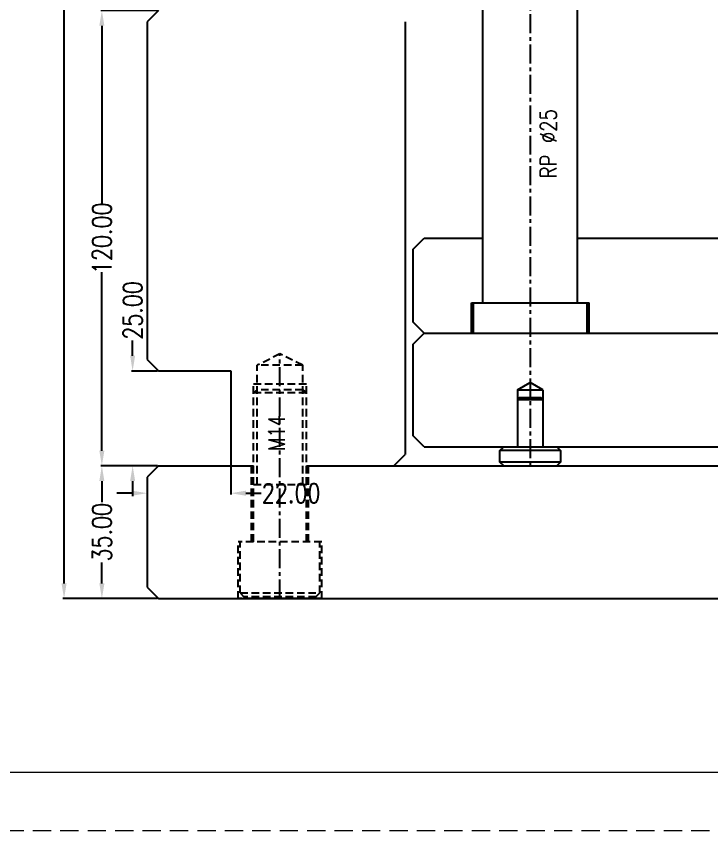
# Model space of a CAD drawing. Header units: millimetres. Extents: x 23075 to 24509, y -21593 to -20579.
# Drawn here: x 23537.6 to 23721, y -21592.8 to -21378.1 of the extents above; entities that cross this region are included whole.
import ezdxf

# ---------------------------------------------------------------- set-up
doc = ezdxf.new("R2010")
doc.units = ezdxf.units.MM
doc.header["$LTSCALE"] = 8
for name, pattern in [('CENTER', [2, 1.25, -0.25, 0.25, -0.25]), ('DASHED', [0.75, 0.5, -0.25]), ('HIDDEN', [0.375, 0.25, -0.125])]:
    doc.linetypes.add(name, pattern=pattern)
doc.layers.get('DEFPOINTS').update_dxf_attribs({"color": 6})
doc.layers.add('dim', color=3, linetype='Continuous', lineweight=15)
doc.layers.add('MBOM-ASSIS-LAYER', color=71, linetype='Continuous', lineweight=9)
doc.layers.add('text', color=7, linetype='Continuous')
doc.styles.get("Standard").update_dxf_attribs({"font": 'txt.shx', "width": 0.8, "bigfont": 'chineset.shx'})
doc.dimstyles.new('ISO-25', dxfattribs={"dimtxt": 5, "dimasz": 4, "dimexe": 0.3, "dimexo": 0.3, "dimtad": 0, "dimzin": 1, "dimdsep": 46, "dimtxsty": 'Standard', "dimcen": 0, "dimclrd": 3, "dimclre": 3, "dimclrt": 3, "dimazin": 0, "dimtfac": 1, "dimtofl": 0, "dimtmove": 0, "dimatfit": 0, "dimfxl": 0, "dimarcsym": 0})

# ---------------------------------------------------------------- blocks, each defined once
blk = doc.blocks.new('*D27577')
at = {"layer": 'DEFPOINTS', "color": 0}
for p in [(23560.19, -21376.62), (23575.16, -21376.62), (23575.16, -21496.62)]:
    blk.add_point(p, dxfattribs=at)
at = {"layer": 'dim', "color": 3, "lineweight": -2}
for p, q in [((23574.86, -21376.62), (23559.89, -21376.62)), ((23560.19, -21380.62), (23560.19, -21427.66)), ((23560.19, -21492.62), (23560.19, -21445.58)), ((23574.86, -21496.62), (23559.89, -21496.62))]:
    blk.add_line(p, q, dxfattribs=at)
at = {"layer": 'dim', "color": 3}
for points in [[(23560.86, -21380.62), (23559.52, -21380.62), (23560.19, -21376.62)], [(23559.52, -21492.62), (23560.86, -21492.62), (23560.19, -21496.62)]]:
    blk.add_solid(points, dxfattribs=at)
at = {"layer": 'dim', "color": 3, "insert": (23560.19, -21436.62), "char_height": 5, "attachment_point": 5, "rotation": 90}
blk.add_mtext('120.00', dxfattribs=at)
blk = doc.blocks.new('*D27578')
at = {"layer": 'DEFPOINTS', "color": 0}
for p in [(23560.19, -21496.62), (23575.16, -21496.62), (23575.16, -21531.62)]:
    blk.add_point(p, dxfattribs=at)
at = {"layer": 'dim', "color": 3, "lineweight": -2}
for p, q in [((23574.86, -21496.62), (23559.89, -21496.62)), ((23560.19, -21500.62), (23560.19, -21506.16)), ((23560.19, -21527.62), (23560.19, -21522.08)), ((23574.86, -21531.62), (23559.89, -21531.62))]:
    blk.add_line(p, q, dxfattribs=at)
at = {"layer": 'dim', "color": 3}
for points in [[(23560.86, -21500.62), (23559.52, -21500.62), (23560.19, -21496.62)], [(23559.52, -21527.62), (23560.86, -21527.62), (23560.19, -21531.62)]]:
    blk.add_solid(points, dxfattribs=at)
at = {"layer": 'dim', "color": 3, "insert": (23560.19, -21514.12), "char_height": 5, "attachment_point": 5, "rotation": 90}
blk.add_mtext('35.00', dxfattribs=at)
blk = doc.blocks.new('*D27579')
at = {"layer": 'DEFPOINTS', "color": 0}
for p in [(23568.3, -21471.62), (23575.16, -21471.62), (23575.16, -21496.62)]:
    blk.add_point(p, dxfattribs=at)
at = {"layer": 'dim', "color": 3, "lineweight": -2}
for p, q in [((23568.3, -21467.62), (23568.3, -21463.62)), ((23574.86, -21471.62), (23568, -21471.62)), ((23574.86, -21496.62), (23568, -21496.62)), ((23568.3, -21500.62), (23568.3, -21504.62))]:
    blk.add_line(p, q, dxfattribs=at)
at = {"layer": 'dim', "color": 3}
for points in [[(23567.64, -21467.62), (23568.97, -21467.62), (23568.3, -21471.62)], [(23568.97, -21500.62), (23567.64, -21500.62), (23568.3, -21496.62)]]:
    blk.add_solid(points, dxfattribs=at)
at = {"layer": 'dim', "color": 3, "insert": (23568.3, -21455.66), "char_height": 5, "attachment_point": 5, "rotation": 90}
blk.add_mtext('25.00', dxfattribs=at)
blk = doc.blocks.new('*D27580')
at = {"layer": 'DEFPOINTS', "color": 0}
for p in [(23594.16, -21496.62), (23572.16, -21499.62), (23594.16, -21503.83)]:
    blk.add_point(p, dxfattribs=at)
at = {"layer": 'dim', "color": 3, "lineweight": -2}
for p, q in [((23594.16, -21496.92), (23594.16, -21504.13)), ((23572.16, -21499.92), (23572.16, -21504.13)), ((23568.16, -21503.83), (23564.16, -21503.83)), ((23598.16, -21503.83), (23602.16, -21503.83))]:
    blk.add_line(p, q, dxfattribs=at)
at = {"layer": 'dim', "color": 3}
for points in [[(23568.16, -21504.5), (23568.16, -21503.17), (23572.16, -21503.83)], [(23598.16, -21503.17), (23598.16, -21504.5), (23594.16, -21503.83)]]:
    blk.add_solid(points, dxfattribs=at)
at = {"layer": 'dim', "color": 3, "insert": (23610.11, -21503.83), "char_height": 5, "attachment_point": 5}
blk.add_mtext('22.00', dxfattribs=at)
blk = doc.blocks.new('*D27581')
at = {"layer": 'DEFPOINTS', "color": 0}
for p in [(23550.22, -21175.62), (23574.86, -21175.62), (23575.16, -21531.62)]:
    blk.add_point(p, dxfattribs=at)
at = {"layer": 'dim', "color": 3, "lineweight": -2}
for p, q in [((23574.56, -21175.62), (23549.92, -21175.62)), ((23550.22, -21179.62), (23550.22, -21343.66)), ((23550.22, -21527.62), (23550.22, -21363.58)), ((23574.86, -21531.62), (23549.92, -21531.62))]:
    blk.add_line(p, q, dxfattribs=at)
at = {"layer": 'dim', "color": 3}
for points in [[(23550.89, -21179.62), (23549.55, -21179.62), (23550.22, -21175.62)], [(23549.55, -21527.62), (23550.89, -21527.62), (23550.22, -21531.62)]]:
    blk.add_solid(points, dxfattribs=at)
at = {"layer": 'dim', "color": 3, "insert": (23550.22, -21353.62), "char_height": 5, "attachment_point": 5, "rotation": 90}
blk.add_mtext('356.00', dxfattribs=at)
blk = doc.blocks.new('20100617.142056')
at = {"layer": 'MBOM-ASSIS-LAYER'}
blk.add_line((-12.7, 12.7), (-1176.3, 12.7), dxfattribs=at)
at = {"layer": 'MBOM-ASSIS-LAYER', "linetype": 'DASHED'}
blk.add_line((0, 0), (-1189, 0), dxfattribs=at)

msp = doc.modelspace()

# ---------------------------------------------------------------- linework, layer by layer
for p, q in [((23660.656, -21453.618), (23660.656, -21353.591)), ((23685.656, -21453.618), (23685.656, -21353.591)), ((23657.656, -21453.618), (23688.656, -21453.618)), ((23657.656, -21461.618), (23657.656, -21453.618)), ((23658.156, -21461.618), (23658.156, -21453.618)), ((23688.156, -21461.618), (23688.156, -21453.618)), ((23688.656, -21461.618), (23688.656, -21453.618)), ((23658.156, -21461.618), (23688.156, -21461.618))]:
    msp.add_line(p, q)
at = {"linetype": 'CENTER', "ltscale": 0.5}
for p, q in [((23673.156, -21353.591), (23673.156, -21496.618)), ((23607.156, -21531.618), (23607.156, -21467.118))]:
    msp.add_line(p, q, dxfattribs=at)
at = {"linetype": 'Continuous'}
for p, q in [((23575.156, -21376.618), (23572.156, -21379.618)), ((23572.156, -21379.618), (23572.156, -21468.618)), ((23640.156, -21379.618), (23640.156, -21493.618)), ((23642.156, -21439.618), (23645.156, -21436.618)), ((23645.156, -21436.618), (23660.656, -21436.618)), ((23685.656, -21436.618), (23899.156, -21436.618)), ((23642.156, -21439.618), (23642.156, -21458.618)), ((23645.156, -21461.618), (23642.156, -21458.618)), ((23642.156, -21464.618), (23645.156, -21461.618)), ((23645.156, -21461.618), (23899.156, -21461.618)), ((23642.156, -21464.618), (23642.156, -21488.618)), ((23572.156, -21468.618), (23575.156, -21471.618)), ((23575.156, -21471.618), (23594.156, -21471.618)), ((23594.156, -21471.618), (23594.156, -21496.618)), ((23669.806, -21476.618), (23673.156, -21474.684)), ((23676.506, -21476.618), (23673.156, -21474.684)), ((23669.806, -21476.618), (23676.506, -21476.618)), ((23669.806, -21476.618), (23669.806, -21491.618)), ((23670.306, -21478.618), (23669.806, -21479.118)), ((23670.306, -21478.618), (23676.006, -21478.618)), ((23676.006, -21478.618), (23676.506, -21479.118)), ((23676.506, -21476.618), (23676.506, -21491.618)), ((23669.806, -21479.118), (23676.506, -21479.118)), ((23645.156, -21491.618), (23642.156, -21488.618)), ((23637.156, -21496.618), (23640.156, -21493.618)), ((23645.156, -21491.618), (23899.156, -21491.618)), ((23665.156, -21492.618), (23666.156, -21491.618)), ((23665.156, -21495.618), (23665.156, -21492.618)), ((23681.156, -21492.618), (23665.156, -21492.618)), ((23666.156, -21491.618), (23680.156, -21491.618)), ((23680.156, -21491.618), (23681.156, -21492.618)), ((23681.156, -21492.618), (23681.156, -21495.618)), ((23681.156, -21495.618), (23665.156, -21495.618)), ((23666.156, -21496.618), (23665.156, -21495.618)), ((23681.156, -21495.618), (23680.156, -21496.618)), ((23575.156, -21496.618), (23572.156, -21499.618)), ((23575.156, -21496.618), (23600.156, -21496.618)), ((23614.156, -21496.618), (23929.156, -21496.618)), ((23666.156, -21496.618), (23680.156, -21496.618)), ((23572.156, -21499.618), (23572.156, -21528.618)), ((23572.156, -21528.618), (23575.156, -21531.618)), ((23575.156, -21531.618), (23969.156, -21531.618))]:
    msp.add_line(p, q, dxfattribs=at)
at = {"linetype": 'HIDDEN'}
for p, q in [((23607.156, -21467.118), (23601.156, -21470.118)), ((23613.156, -21470.118), (23607.156, -21467.118)), ((23613.156, -21470.118), (23601.156, -21470.118)), ((23601.156, -21501.618), (23601.156, -21470.118)), ((23613.156, -21501.618), (23613.156, -21470.118)), ((23614.156, -21475.118), (23600.156, -21475.118)), ((23600.156, -21516.618), (23600.156, -21475.118)), ((23614.156, -21516.618), (23614.156, -21475.118)), ((23601.156, -21476.618), (23600.156, -21477.418)), ((23614.156, -21477.418), (23600.156, -21477.418)), ((23613.156, -21476.618), (23601.156, -21476.618)), ((23613.156, -21476.618), (23614.156, -21477.418)), ((23599.656, -21516.618), (23599.656, -21496.618)), ((23614.656, -21516.618), (23614.656, -21496.618)), ((23614.156, -21501.618), (23600.156, -21501.618)), ((23596.156, -21531.618), (23596.156, -21516.618)), ((23618.156, -21516.618), (23596.156, -21516.618)), ((23596.656, -21530.118), (23596.656, -21516.618)), ((23617.656, -21530.118), (23617.656, -21516.618)), ((23618.156, -21531.618), (23618.156, -21516.618)), ((23596.656, -21530.118), (23617.656, -21530.118)), ((23596.656, -21530.118), (23597.656, -21531.118)), ((23616.656, -21531.118), (23617.656, -21530.118)), ((23618.156, -21531.618), (23596.156, -21531.618)), ((23616.656, -21531.118), (23597.656, -21531.118))]:
    msp.add_line(p, q, dxfattribs=at)

# ---------------------------------------------------------------- block references
at = {"layer": 'MBOM-ASSIS-LAYER', "xscale": 1.205655079037772, "yscale": 1.205655079037772, "zscale": 1.205655079037772}
msp.add_blockref('20100617.142056', (24508.919, -21592.798), dxfattribs=at)

# ---------------------------------------------------------------- texts
at = {"linetype": 'HIDDEN', "insert": (23604.104, -21492.716), "char_height": 4.32, "width": 5.1088, "attachment_point": 1, "rotation": 90}
msp.add_mtext('M14', dxfattribs=at)
at = {"layer": 'text', "insert": (23675.801, -21420.82), "char_height": 4.32, "width": 32.35816, "attachment_point": 1, "rotation": 90}
msp.add_mtext('RP %%c25', dxfattribs=at)

# ---------------------------------------------------------------- dimensions: what is measured, and where the dimension line sits
at = {"layer": 'dim'}
for base, p1, p2, picture, middle in [((23550.221, -21175.618), (23575.156, -21531.618), (23574.856, -21175.618), '*D27581', (23550.221, -21353.618)), ((23560.19, -21376.618), (23575.156, -21496.618), (23575.156, -21376.618), '*D27577', (23560.19, -21436.618)), ((23568.304, -21471.618), (23575.156, -21496.618), (23575.156, -21471.618), '*D27579', (23568.304, -21455.66)), ((23560.19, -21496.618), (23575.156, -21531.618), (23575.156, -21496.618), '*D27578', (23560.19, -21514.118))]:
    dim = msp.add_linear_dim(base=base, p1=p1, p2=p2, angle=90, dimstyle='ISO-25', dxfattribs=at)
    dim.commit()
    dim.dimension.update_dxf_attribs({"geometry": picture, "text_midpoint": middle})
dim = msp.add_linear_dim(base=(23594.156, -21503.832), p1=(23572.156, -21499.618), p2=(23594.156, -21496.618), dimstyle='ISO-25', dxfattribs=at)
dim.commit()
dim.dimension.update_dxf_attribs({"geometry": '*D27580', "text_midpoint": (23610.115, -21503.832)})

doc.saveas('drawing.dxf')
